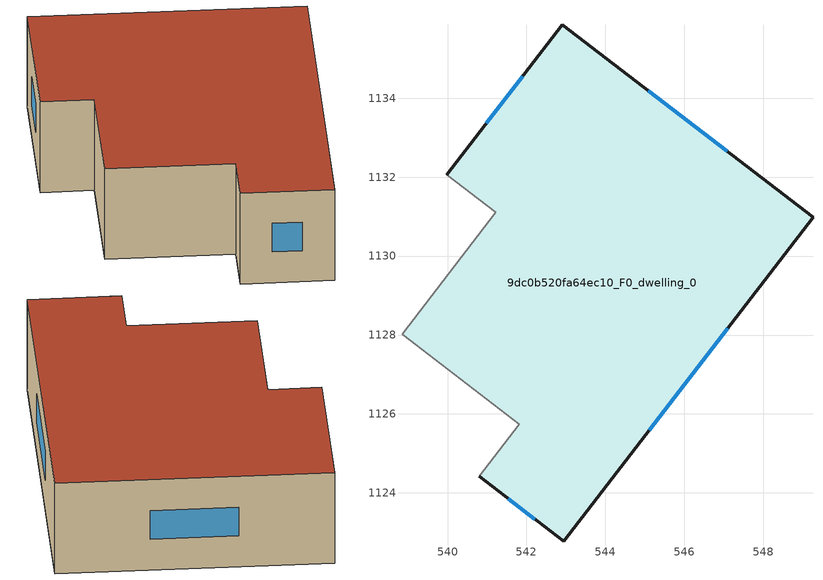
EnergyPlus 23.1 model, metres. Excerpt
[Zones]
9dc0b520fa64ec10_F0_dwelling_0
 floor ground (EU_floor_Construction): 549.26,1130.98 542.95,1122.77 540.81,1124.42 541.82,1125.74 538.85,1128.02 541.22,1131.11 539.98,1132.06 542.91,1135.86 z0
 wall outside (EU_wall_Construction): 540.81,1124.42 542.95,1122.77 549.26,1130.98 542.91,1135.86 539.98,1132.06 z0:3
 wall adiabatic (EU_wall_Construction): 539.98,1132.06 541.22,1131.11 538.85,1128.02 541.82,1125.74 540.81,1124.42 z0:3
 window (EU_Window_Construction): 545.11,1125.58 547.1,1128.17 / 541.54,1123.86 542.22,1123.34 / 541.91,1134.56 540.99,1133.36 / 547.08,1132.65 545.08,1134.19 z1.03:1.97
 roof outside (EU_roof_Construction): 542.95,1122.77 549.26,1130.98 542.91,1135.86 539.98,1132.06 541.22,1131.11 538.85,1128.02 541.82,1125.74 540.81,1124.42 z3
[Building]
EU S2 Campaign: North Axis=0; Terrain=City; Solar Distribution=FullExterior
[Site:Location]
Cape.Town.Intl.AP: Latitude=-33.965; Longitude=18.602; Time Zone=2; Elevation=46
[SizingPeriod:WeatherFileDays]
AnnualSizingPeriod: Begin Month=1; Begin Day of Month=1; End Month=12; End Day of Month=31; Day of Week for Start Day=Monday; Use Weather File Daylight Saving Period=No; Use Weather File Rain and Snow Indicators=No
[MATERIAL]
EU_InternalMass_Material: Roughness=MediumRough; Thickness=0.1; Conductivity=1; Density=1800; Specific Heat=900; Thermal Absorptance=0.9; Solar Absorptance=0.7; Visible Absorptance=0.7
[MATERIAL:NOMASS] Roughness=MediumRough; Thermal Absorptance=0.9; Solar Absorptance=0.7; Visible Absorptance=0.7
Name | Thermal Resistance
EU_wall_NoMass | 0.493876
EU_roof_NoMass | 0.449382
EU_floor_NoMass | 1.25
[WINDOWMATERIAL:SIMPLEGLAZINGSYSTEM]
EU_Window_SimpleGlazing: UFactor=4.4; Solar Heat Gain Coefficient=0.85; Visible Transmittance=0.85
[CONSTRUCTION]
EU_wall_Construction: EU_wall_NoMass
EU_roof_Construction: EU_roof_NoMass
EU_floor_Construction: EU_floor_NoMass
EU_Window_Construction: EU_Window_SimpleGlazing
EU_InternalMass_Construction: EU_InternalMass_Material
[ZONE]
9dc0b520fa64ec10_F0_dwelling_0: Type=1; Multiplier=1; Ceiling Height=autocalculate; Volume=204.073; Floor Area=autocalculate; Part of Total Floor Area=Yes
[INTERNALMASS]
9dc0b520fa64ec10_F0_dwelling_0_EU_InternalMass: Construction=EU_InternalMass_Construction; Zone or ZoneList=9dc0b520fa64ec10_F0_dwelling_0; Surface Area=68.0241
[OTHEREQUIPMENT]
EU_Step8_InternalGain_9dc0b520fa64ec10_F0_dwelling_0_f000: Fuel Type=Electricity; Zone or ZoneList or Space or SpaceList=9dc0b520fa64ec10_F0_dwelling_0; Schedule=EU_Step8_GainSchedule_9dc0b520fa64ec10_F0_dwelling_0_f000; Design Level Calculation Method=Watts/Area; Power per Zone Floor Area=1; Fraction Latent=0; Fraction Radiant=0; Fraction Lost=0; Carbon Dioxide Generation Rate=0; EndUse Subcategory=EU_Step8_InternalGains
[ZONEVENTILATION:DESIGNFLOWRATE]
EU_ConstantAir_9dc0b520fa64ec10_F0_dwelling_0: Zone or ZoneList or Space or SpaceList=9dc0b520fa64ec10_F0_dwelling_0; Schedule=EU_AlwaysOn; Design Flow Rate Calculation Method=AirChanges/Hour; Air Changes per Hour=0.64; Ventilation Type=Natural; Fan Pressure Rise=0; Fan Total Efficiency=1; Constant Term Coefficient=1; Temperature Term Coefficient=0; Velocity Term Coefficient=0; Velocity Squared Term Coefficient=0; Minimum Indoor Temperature=-100; Maximum Indoor Temperature=100; Delta Temperature=-100; Minimum Outdoor Temperature=-100; Maximum Outdoor Temperature=100; Maximum Wind Speed=40
[HVACTEMPLATE:THERMOSTAT]
EU_HeatOnly_9dc0b520fa64ec10_F0_dwelling_0: Constant Heating Setpoint=20; Constant Cooling Setpoint=50
[HVACTEMPLATE:ZONE:IDEALLOADSAIRSYSTEM]
9dc0b520fa64ec10_F0_dwelling_0: Template Thermostat=EU_HeatOnly_9dc0b520fa64ec10_F0_dwelling_0; System Availability Schedule=EU_AlwaysOn; Maximum Heating Supply Air Temperature=50; Minimum Cooling Supply Air Temperature=13; Maximum Heating Supply Air Humidity Ratio=0.0156; Minimum Cooling Supply Air Humidity Ratio=0.0077; Heating Limit=NoLimit; Cooling Limit=NoLimit; Heating Availability Schedule=EU_AlwaysOn; Cooling Availability Schedule=EU_CoolingOff; Dehumidification Control Type=ConstantSensibleHeatRatio; Cooling Sensible Heat Ratio=0.7; Dehumidification Setpoint=60; Humidification Control Type=None; Humidification Setpoint=30; Outdoor Air Method=None; Outdoor Air Flow Rate per Person=0.00944; Outdoor Air Flow Rate per Zone Floor Area=0; Outdoor Air Flow Rate per Zone=0; Demand Controlled Ventilation Type=None; Outdoor Air Economizer Type=NoEconomizer; Heat Recovery Type=None; Sensible Heat Recovery Effectiveness=0.7; Latent Heat Recovery Effectiveness=0.65
[SIZING:ZONE]
9dc0b520fa64ec10_F0_dwelling_0: Zone Cooling Design Supply Air Temperature Input Method=SupplyAirTemperature; Zone Cooling Design Supply Air Temperature=13; Zone Heating Design Supply Air Temperature Input Method=SupplyAirTemperature; Zone Heating Design Supply Air Temperature=50; Zone Cooling Design Supply Air Humidity Ratio=0.008; Zone Heating Design Supply Air Humidity Ratio=0.008; Cooling Design Air Flow Method=DesignDay; Cooling Design Air Flow Rate=0; Cooling Minimum Air Flow per Zone Floor Area=0.000762; Cooling Minimum Air Flow=0; Cooling Minimum Air Flow Fraction=0.2; Heating Design Air Flow Method=DesignDay; Heating Design Air Flow Rate=0; Heating Maximum Air Flow per Zone Floor Area=0.002032; Heating Maximum Air Flow=0.141576; Heating Maximum Air Flow Fraction=0.3; Account for Dedicated Outdoor Air System=No; Dedicated Outdoor Air System Control Strategy=NeutralSupplyAir; Dedicated Outdoor Air Low Setpoint Temperature for Design=autosize; Dedicated Outdoor Air High Setpoint Temperature for Design=autosize; Zone Load Sizing Method=Sensible Load Only No Latent Load; Zone Latent Cooling Design Supply Air Humidity Ratio Input Method=HumidityRatioDifference; Zone Cooling Design Supply Air Humidity Ratio Difference=0.005; Zone Latent Heating Design Supply Air Humidity Ratio Input Method=HumidityRatioDifference; Zone Humidification Design Supply Air Humidity Ratio Difference=0.005
[SCHEDULE:CONSTANT]
Name | Hourly Value
EU_AlwaysOn | 1
EU_CoolingOff | 0
[SCHEDULE:FILE]
EU_Step8_GainSchedule_9dc0b520fa64ec10_F0_dwelling_0_f000: File=../../schedules/9dc0b520fa64ec10/9dc0b520fa64ec10_F0_dwelling_0_f000_gain.csv; Column Number=1; Rows to Skip at Top=0; Number of Hours of Data=8760; Column Separator=Comma; Interpolate to Timestep=No; Minutes per Item=60; Adjust Schedule for Daylight Savings=Yes
